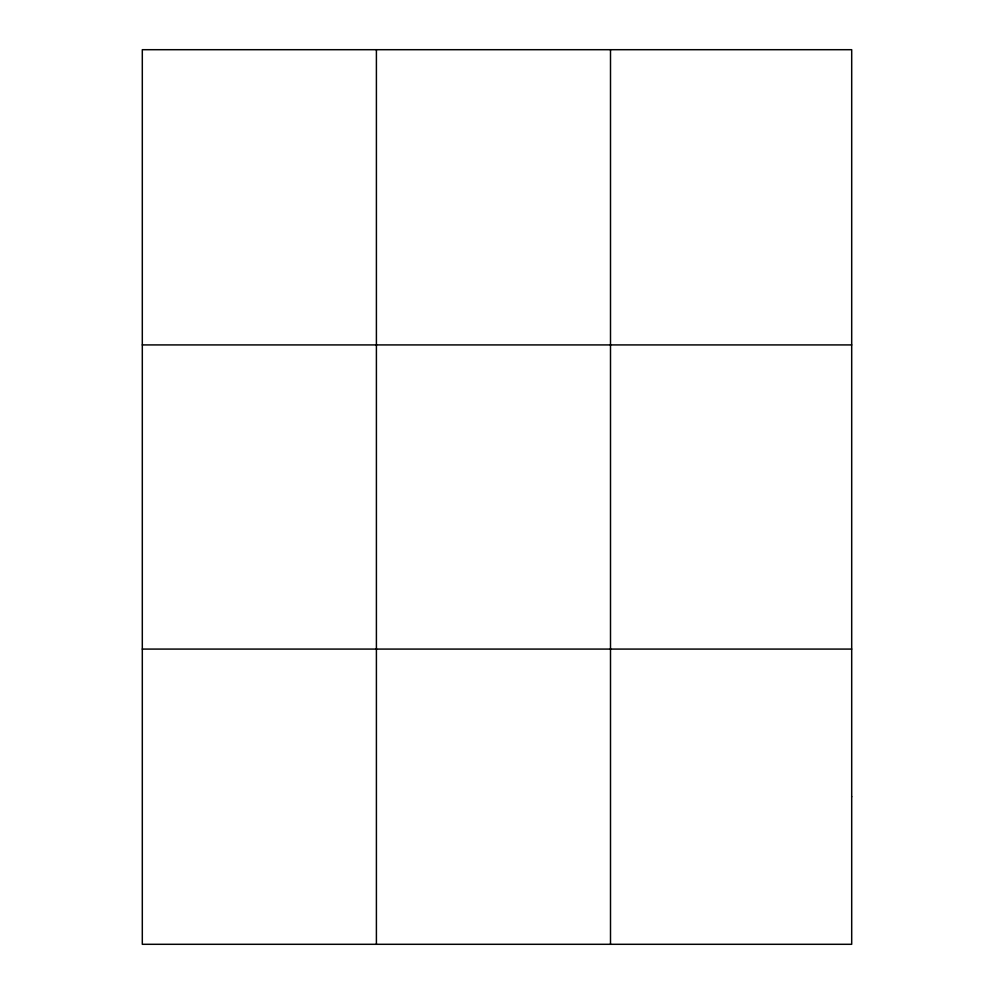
<?xml version="1.0" encoding="UTF-8"?>
<svg xmlns="http://www.w3.org/2000/svg" width="994" height="994" viewBox="0 0 994 994"><rect width="100%" height="100%" fill="white"/><g stroke="black" fill="none" stroke-linecap="round" stroke-linejoin="round"><path stroke-width="1.49" d="M376.403 49.7L376.403 944.3M610.502 49.7L610.502 944.3M142.304 344.918L851.696 344.918M142.304 649.082L851.696 649.082M851.696 796.691L851.696 944.3L142.304 944.3L142.304 49.7L851.696 49.7L851.696 796.691"/></g></svg>
